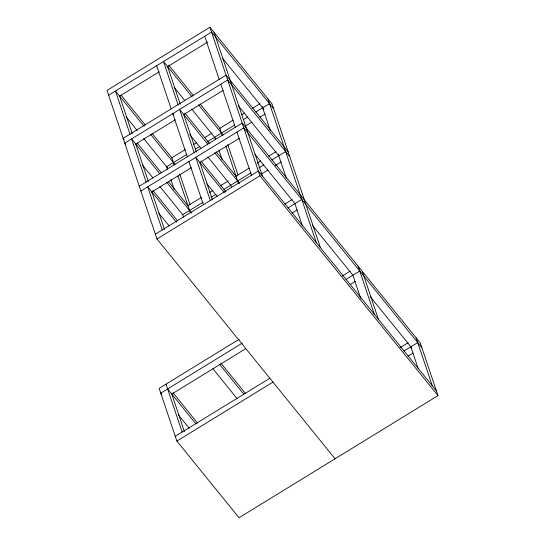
<?xml version="1.0" encoding="UTF-8"?>
<svg xmlns="http://www.w3.org/2000/svg" width="545" height="545" viewBox="0 0 545 545"><rect width="100%" height="100%" fill="white"/><g stroke="black" fill="none" stroke-linecap="round" stroke-linejoin="round"><path stroke-width="0.82" d="M320.426 247.675L272.05 103.931L209.927 27.25L107.004 90.422L156.994 238.962L335.073 458.788M108.618 95.218L211.542 32.039L273.658 108.728M119.28 96.322L159.147 71.858M167.117 66.96L207.706 42.047M135.405 144.241L175.272 119.771M183.243 114.879L223.109 90.409M171.505 157.995L185.28 149.541M193.25 144.643L196.874 142.422M204.852 137.524L212.1 133.075M219.342 128.627L233.117 120.179M241.816 114.838L244.712 113.06M252.689 108.162L259.931 103.714M186.894 154.33L166.6 166.79L167.404 169.182M195.587 148.989L199.94 146.326M207.189 141.877L234.732 124.969M243.424 119.627L247.777 116.957M255.748 112.066L269.523 103.611M139.254 186.254L242.178 123.081L420.256 342.907L437.996 395.616L239.01 517.75L176.893 441.069L159.154 388.36L239.262 339.188M245.393 126.079L251.919 122.073M259.89 117.182L264.965 114.062M140.869 191.043L243.792 127.871L421.871 347.696M151.53 192.153L191.397 167.683M199.368 162.792L239.235 138.321M187.63 205.908L201.405 197.453M209.375 192.562L213 190.334M220.248 185.886L228.219 180.995M235.467 176.546L249.242 168.092M257.213 163.2L260.837 160.973M268.814 156.081L276.056 151.633M183.529 217.101L182.725 214.703L203.019 202.243M210.99 197.351L216.065 194.238M224.036 189.347L250.857 172.881M258.827 167.989L263.903 164.876M271.873 159.978L285.641 151.53M155.38 234.166L258.303 170.994L436.381 390.82M261.518 173.991L268.045 169.986M275.293 165.537L281.091 161.981M156.994 238.962L259.917 175.783L209.927 27.25M284.933 203.994L292.181 199.545M287.998 207.897L301.767 199.443M292.14 213.006L297.216 209.893M342.192 276.008L350.163 271.117M242.321 343.091L160.768 393.149L161.838 394.471M345.98 279.469L359.748 271.015M245.741 348.65L171.77 394.055L184.401 431.586M350.122 284.579L355.19 281.465M175.279 436.272L269.898 378.196M176.893 441.069L272.95 382.106M400.173 347.581L408.144 342.689M403.954 351.041L417.729 342.587M408.096 356.151L413.171 353.037M222.68 58.472L263.691 109.102M288.176 151.851L226.052 75.162L123.129 138.341L124.165 139.615M289.783 156.64L227.667 79.958L124.744 143.131L125.779 144.411M238.274 105.73L278.781 155.741M254.931 154.303L294.906 203.653L302.434 226.012M312.374 225.214L352.887 275.225L360.681 298.387M370.355 296.787L411.904 348.078M259.917 175.783L437.996 395.616M168.705 65.134L193.223 95.402M200.151 103.959L219.873 128.3L222.299 135.487M192.174 96.901L163.507 61.524L178.024 104.647M198.571 104.797L223.041 135.01M174.114 87.295L184.775 100.457M191.704 109.014L215.663 138.587M184.83 113.047L209.348 143.315M216.276 151.871L235.999 176.219M207.761 144.159L179.632 109.436L194.149 152.559M214.696 152.716L239.684 183.563M173.807 114.927L172.772 113.646L187.289 156.769M189.708 134.554L200.901 148.369M207.829 156.926L230.753 185.218L231.557 187.616M200.955 160.966L226.005 191.888M224.424 192.732L195.757 157.355L210.275 200.478M206.902 183.781L217.026 196.289M121.208 95.273L145.195 124.887M152.123 133.436L171.845 157.784L174.264 164.971M144.139 126.386L115.479 91.001L129.989 134.125M150.536 134.281L175.013 164.495M126.086 116.78L137.279 130.596M143.676 138.491L167.635 168.064M137.333 143.185L161.32 172.799M168.248 181.356L187.971 205.697M159.733 173.644L131.604 138.921L146.114 182.044M166.661 182.194L191.656 213.047M142.742 165.353L152.873 177.854M159.801 186.41L182.725 214.703M152.927 190.443L177.445 220.711M176.389 222.217L147.729 186.833L162.24 229.956M158.868 213.265L168.998 225.766M220.854 363.072L245.373 393.34M219.798 364.571L243.785 394.178M212.938 368.781L236.925 398.395M172.976 392.741L197.61 423.152M167.628 388.939L196.009 423.976M178.44 414.97L189.149 428.186M416.114 337.798L432.24 385.71M410.869 346.797L418.124 368.359M362.275 271.335L378.4 319.247M358.133 266.226L374.258 314.138M267.908 98.822L316.284 242.566M262.118 106.227L270.184 130.187M278.243 154.14L286.309 178.099M214.069 32.359L262.445 176.103M204.682 36.256L219.192 79.379M220.807 84.168L235.317 127.292M236.932 132.081L251.443 175.204M227.783 144.595L237.995 174.938M225.787 145.869L238.417 183.406M214.628 137.306L215.432 139.704M218.927 150.086L222.156 159.665M167.649 66.633L180.279 104.17M183.774 114.552L196.404 152.082M199.899 162.464L212.53 199.995M156.647 65.734L171.164 108.857M188.897 161.565L203.408 204.688M179.748 174.08L189.96 204.423M178.024 176.151L190.389 212.884M170.898 179.564L174.121 189.149M119.621 96.118L132.251 133.648M135.746 144.03L148.376 181.567M151.871 191.949L164.501 229.479M166.014 384.15L182.139 432.062"/></g></svg>
